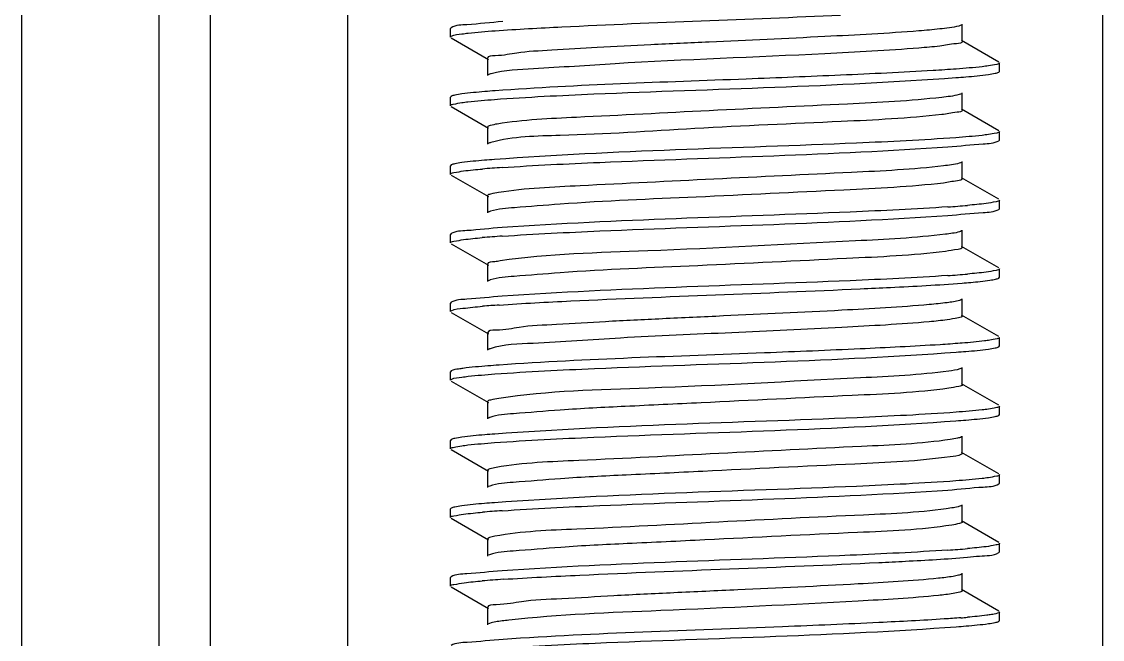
# Model space of a CAD drawing. Extents: x 27938 to 1042331, y -235042 to 1535213.
# Drawn here: x 707864.7 to 708239.7, y 730144.5 to 730358.8 of the extents above; entities that cross this region are included whole.
import ezdxf

# ---------------------------------------------------------------- set-up
doc = ezdxf.new("R2010")
doc.units = 0
doc.header["$LTSCALE"] = 1000
doc.header["$MEASUREMENT"] = 0

msp = doc.modelspace()

# ---------------------------------------------------------------- linework, layer by layer
at = {"linetype": 'Continuous'}
for p, q in [((707864.69, 733136.51), (707864.69, 728395.48)), ((707912.32, 733136.51), (707912.32, 728395.48)), ((707930.18, 733136.51), (707930.18, 728395.48)), ((707977.8, 733136.51), (707977.8, 728395.48)), ((708239.75, 733136.51), (708239.75, 728395.48)), ((708191.14, 730351.97), (708191.14, 730357.92)), ((708013.75, 730356.69), (708013.52, 730356.43)), ((708013.52, 730353.45), (708013.52, 730356.43)), ((708013.52, 730353.45), (708013.52, 730356.43)), ((708013.75, 730353.19), (708026.67, 730345.71)), ((708203.8, 730344.78), (708190.88, 730352.27)), ((708026.41, 730346.01), (708026.41, 730340.06)), ((708204.03, 730341.55), (708204.03, 730344.52)), ((708204.03, 730341.55), (708204.03, 730344.52)), ((708203.8, 730341.29), (708204.03, 730341.55)), ((708013.75, 730332.88), (708013.52, 730332.62)), ((708013.52, 730329.64), (708013.52, 730332.62)), ((708013.52, 730329.64), (708013.52, 730332.62)), ((708191.14, 730328.15), (708191.14, 730334.11)), ((708013.75, 730329.38), (708026.67, 730321.9)), ((708203.8, 730320.97), (708190.88, 730328.45)), ((708026.41, 730322.2), (708026.41, 730316.25)), ((708204.03, 730317.73), (708204.03, 730320.71)), ((708204.03, 730317.73), (708204.03, 730320.71)), ((708203.8, 730317.47), (708204.03, 730317.73)), ((708013.75, 730309.07), (708013.52, 730308.8)), ((708013.52, 730305.83), (708013.52, 730308.8)), ((708013.52, 730305.83), (708013.52, 730308.8)), ((708191.14, 730304.34), (708191.14, 730310.29)), ((708013.75, 730305.57), (708026.67, 730298.09)), ((708203.8, 730297.16), (708190.88, 730304.64)), ((708026.41, 730298.39), (708026.41, 730292.43)), ((708204.03, 730293.92), (708204.03, 730296.9)), ((708204.03, 730293.92), (708204.03, 730296.9)), ((708203.8, 730293.66), (708204.03, 730293.92)), ((708191.14, 730280.53), (708191.14, 730286.48)), ((708013.75, 730285.25), (708013.52, 730284.99)), ((708013.52, 730282.02), (708013.52, 730284.99)), ((708013.52, 730282.02), (708013.52, 730284.99)), ((708013.75, 730281.75), (708026.67, 730274.27)), ((708203.8, 730273.35), (708190.88, 730280.83)), ((708026.41, 730274.57), (708026.41, 730268.62)), ((708204.03, 730270.11), (708204.03, 730273.09)), ((708204.03, 730270.11), (708204.03, 730273.09)), ((708203.8, 730269.85), (708204.03, 730270.11)), ((708013.75, 730261.44), (708013.52, 730261.18)), ((708013.52, 730258.2), (708013.52, 730261.18)), ((708013.52, 730258.2), (708013.52, 730261.18)), ((708191.14, 730256.71), (708191.14, 730262.67)), ((708013.75, 730257.94), (708026.67, 730250.46)), ((708203.8, 730249.53), (708190.88, 730257.02)), ((708026.41, 730250.76), (708026.41, 730244.81)), ((708204.03, 730246.3), (708204.03, 730249.27)), ((708204.03, 730246.3), (708204.03, 730249.27)), ((708191.06, 730247.27), (708190.44, 730247.22)), ((708203.8, 730246.04), (708204.03, 730246.3)), ((708013.75, 730237.63), (708013.52, 730237.37)), ((708013.52, 730234.39), (708013.52, 730237.37)), ((708013.52, 730234.39), (708013.52, 730237.37)), ((708191.14, 730232.9), (708191.14, 730238.85)), ((708013.75, 730234.13), (708026.67, 730226.65)), ((708203.8, 730225.72), (708190.88, 730233.2)), ((708026.41, 730226.95), (708026.41, 730221)), ((708203.8, 730222.22), (708204.03, 730222.48)), ((708204.03, 730222.48), (708204.03, 730225.46)), ((708204.03, 730222.48), (708204.03, 730225.46)), ((708191.14, 730209.09), (708191.14, 730215.04)), ((708013.75, 730213.81), (708013.52, 730213.55)), ((708013.52, 730210.58), (708013.52, 730213.55)), ((708013.52, 730210.58), (708013.52, 730213.55)), ((708013.75, 730210.32), (708026.67, 730202.83)), ((708203.8, 730201.91), (708190.88, 730209.39)), ((708026.41, 730203.14), (708026.41, 730197.18)), ((708204.03, 730198.67), (708204.03, 730201.65)), ((708204.03, 730198.67), (708204.03, 730201.65)), ((708027.15, 730197.69), (708026.67, 730197.48)), ((708203.8, 730198.41), (708204.03, 730198.67)), ((708013.75, 730190), (708013.52, 730189.74)), ((708013.52, 730186.76), (708013.52, 730189.74)), ((708013.52, 730186.76), (708013.52, 730189.74)), ((708191.14, 730185.28), (708191.14, 730191.23)), ((708013.75, 730186.5), (708026.67, 730179.02)), ((708203.8, 730178.1), (708190.88, 730185.58)), ((708026.41, 730179.32), (708026.41, 730173.37)), ((708204.03, 730174.86), (708204.03, 730177.83)), ((708204.03, 730174.86), (708204.03, 730177.83)), ((708027.1, 730173.86), (708026.67, 730173.67)), ((708203.8, 730174.6), (708204.03, 730174.86)), ((708013.75, 730166.19), (708013.52, 730165.93)), ((708013.52, 730162.95), (708013.52, 730165.93)), ((708013.52, 730162.95), (708013.52, 730165.93)), ((708191.14, 730161.46), (708191.14, 730167.42)), ((708013.75, 730162.69), (708026.67, 730155.21)), ((708203.8, 730154.28), (708190.88, 730161.76)), ((708026.41, 730155.51), (708026.41, 730149.56)), ((708203.8, 730150.78), (708204.03, 730151.05)), ((708204.03, 730151.05), (708204.03, 730154.02)), ((708204.03, 730151.05), (708204.03, 730154.02)), ((708027.06, 730150.03), (708026.67, 730149.86))]:
    msp.add_line(p, q, dxfattribs=at)
for centre, radius, start, end in [((708058.75, 729901.13), 407.98, 93.8428, 94.8037), ((708158.79, 730701.74), 408.12, 273.8419, 274.8035), ((708058.84, 729876.18), 409.12, 93.8337, 94.8049), ((708158.69, 730679.24), 409.43, 273.8331, 274.8033), ((708057.4, 729870.44), 390.98, 93.9624, 94.8027), ((708058.75, 729782.08), 407.96, 93.8429, 94.8037), ((708158.79, 730582.62), 408.07, 273.8423, 274.8035), ((708059.32, 729751.04), 415.21, 93.7981, 94.8008), ((708163.47, 730501.33), 350.4, 274.451, 274.6348), ((708167.28, 730454.34), 303.26, 274.6342, 274.8518)]:
    msp.add_arc(centre, radius, start, end, dxfattribs=at)
for points, knots in [([(708028.98, 730355.64), (708036.71, 730356.21), (708076.67, 730358.32), (708116.67, 730359.64), (708148.9, 730361.06)], [0, 0, 0, 0, 0.19365, 1, 1, 1, 1]), ([(708031.65, 730358.81), (708027.51, 730358.53), (708021.7, 730357.72), (708015.37, 730357.62), (708013.75, 730356.69)], [0, 0, 0, 0, 0.690474, 1, 1, 1, 1]), ([(708190.88, 730357.62), (708190.59, 730357.45), (708188.09, 730356.73), (708185.52, 730356.49), (708183.29, 730356.25)], [0, 0, 0, 0, 0.127551, 1, 1, 1, 1]), ([(708013.52, 730353.45), (708013.52, 730353.58), (708014.93, 730354.46), (708016.23, 730354.37), (708017.48, 730354.55)], [0, 0, 0, 0, 0.088902, 1, 1, 1, 1]), ([(708017.48, 730354.55), (708018.21, 730354.65), (708022.03, 730355.12), (708025.88, 730355.42), (708028.98, 730355.64)], [0, 0, 0, 0, 0.191493, 1, 1, 1, 1]), ([(708143.47, 730353.61), (708130.08, 730352.93), (708109.93, 730352.03), (708083.64, 730350.79), (708065.3, 730349.92), (708050.14, 730348.88), (708037.43, 730348.35), (708031.6, 730346.9), (708026.42, 730346.93), (708026.41, 730346.01)], [0, 0, 0, 0, 0.342508, 0.514774, 0.67345, 0.808552, 0.911716, 0.976643, 1, 1, 1, 1]), ([(708183.29, 730356.25), (708180.9, 730355.99), (708167.64, 730354.84), (708154.35, 730354.17), (708143.47, 730353.61)], [0, 0, 0, 0, 0.181047, 1, 1, 1, 1]), ([(708183.29, 730350.3), (708180.9, 730350.04), (708167.64, 730348.89), (708154.35, 730348.21), (708143.47, 730347.66)], [0, 0, 0, 0, 0.181047, 1, 1, 1, 1]), ([(708191.14, 730351.97), (708191.14, 730351.25), (708187.12, 730351.09), (708185.25, 730350.51), (708183.29, 730350.3)], [0, 0, 0, 0, 0.267058, 1, 1, 1, 1]), ([(708143.47, 730347.66), (708119.21, 730346.43), (708085.4, 730345.34), (708046.94, 730342.6), (708032.42, 730341.98), (708027.66, 730340.72)], [0, 0, 0, 0, 0.627959, 0.872762, 1, 1, 1, 1]), ([(708189.05, 730342.37), (708186.37, 730342.17), (708172.99, 730341.3), (708159.6, 730340.69), (708148.9, 730340.22)], [0, 0, 0, 0, 0.200781, 1, 1, 1, 1]), ([(708200.21, 730343.45), (708199.5, 730343.35), (708195.79, 730342.89), (708192.07, 730342.59), (708189.05, 730342.37)], [0, 0, 0, 0, 0.191322, 1, 1, 1, 1]), ([(708204.03, 730344.52), (708204.03, 730344.16), (708202.16, 730343.84), (708201.17, 730343.58), (708200.21, 730343.45)], [0, 0, 0, 0, 0.274674, 1, 1, 1, 1]), ([(708027.66, 730340.72), (708027.47, 730340.67), (708027.13, 730340.57), (708026.8, 730340.43), (708026.68, 730340.36)], [0, 0, 0, 0, 0.581363, 1, 1, 1, 1]), ([(708028.77, 730331.81), (708040.25, 730332.66), (708093.64, 730335.26), (708147.1, 730336.31), (708188.9, 730339.38)], [0, 0, 0, 0, 0.215563, 1, 1, 1, 1]), ([(708148.9, 730340.22), (708138, 730339.74), (708098.02, 730338.06), (708058, 730336.92), (708028.98, 730334.81)], [0, 0, 0, 0, 0.272813, 1, 1, 1, 1]), ([(708188.9, 730339.38), (708190.06, 730339.47), (708193.82, 730339.76), (708197.58, 730340.1), (708200.17, 730340.47)], [0, 0, 0, 0, 0.307508, 1, 1, 1, 1]), ([(708200.17, 730340.47), (708200.96, 730340.58), (708202.17, 730340.79), (708203.41, 730341.07), (708203.8, 730341.29)], [0, 0, 0, 0, 0.643014, 1, 1, 1, 1]), ([(708028.98, 730334.81), (708027.8, 730334.72), (708023.96, 730334.42), (708020.12, 730334.08), (708017.48, 730333.71)], [0, 0, 0, 0, 0.307292, 1, 1, 1, 1]), ([(708013.52, 730329.64), (708013.52, 730330.01), (708015.44, 730330.33), (708016.44, 730330.59), (708017.42, 730330.73)], [0, 0, 0, 0, 0.274321, 1, 1, 1, 1]), ([(708017.48, 730333.71), (708016.66, 730333.6), (708015.42, 730333.38), (708014.14, 730333.1), (708013.75, 730332.88)], [0, 0, 0, 0, 0.644069, 1, 1, 1, 1]), ([(708017.42, 730330.73), (708018.14, 730330.83), (708021.91, 730331.29), (708025.7, 730331.59), (708028.77, 730331.81)], [0, 0, 0, 0, 0.191455, 1, 1, 1, 1]), ([(708183.98, 730332.51), (708173.11, 730331.29), (708146.18, 730329.93), (708103.91, 730327.99), (708063.44, 730325.82), (708038.84, 730324.76), (708029.76, 730323.28)], [0, 0, 0, 0, 0.212318, 0.523282, 0.82144, 1, 1, 1, 1]), ([(708190.88, 730333.8), (708190.61, 730333.65), (708188.34, 730332.97), (708186.01, 730332.74), (708183.98, 730332.51)], [0, 0, 0, 0, 0.129975, 1, 1, 1, 1]), ([(708191.14, 730328.15), (708191.14, 730327.49), (708187.5, 730327.28), (708185.77, 730326.76), (708183.98, 730326.56)], [0, 0, 0, 0, 0.267925, 1, 1, 1, 1]), ([(708029.76, 730323.28), (708028.92, 730323.15), (708028.01, 730322.93), (708026.42, 730322.53), (708026.41, 730322.2)], [0, 0, 0, 0, 0.718713, 1, 1, 1, 1]), ([(708183.98, 730326.56), (708172.4, 730325.25), (708143.81, 730323.83), (708099.6, 730322.05), (708059.31, 730319.13), (708035.3, 730319.05), (708027.53, 730316.87)], [0, 0, 0, 0, 0.223031, 0.54745, 0.845499, 1, 1, 1, 1]), ([(708200.17, 730319.63), (708199.46, 730319.53), (708195.71, 730319.07), (708191.95, 730318.77), (708188.9, 730318.55)], [0, 0, 0, 0, 0.191314, 1, 1, 1, 1]), ([(708204.03, 730320.71), (708204.03, 730320.34), (708202.14, 730320.02), (708201.14, 730319.77), (708200.17, 730319.63)], [0, 0, 0, 0, 0.274523, 1, 1, 1, 1]), ([(708027.53, 730316.87), (708027.36, 730316.82), (708027.07, 730316.73), (708026.79, 730316.61), (708026.68, 730316.55)], [0, 0, 0, 0, 0.575346, 1, 1, 1, 1]), ([(708188.9, 730318.55), (708177.44, 730317.7), (708124.06, 730315.1), (708070.6, 730314.05), (708028.77, 730310.98)], [0, 0, 0, 0, 0.215104, 1, 1, 1, 1]), ([(708186.14, 730315.37), (708190.22, 730315.65), (708195.96, 730316.45), (708202.2, 730316.56), (708203.8, 730317.47)], [0, 0, 0, 0, 0.690198, 1, 1, 1, 1]), ([(708031.41, 730308.19), (708042.69, 730308.96), (708094.27, 730311.44), (708145.91, 730312.63), (708186.14, 730315.37)], [0, 0, 0, 0, 0.219065, 1, 1, 1, 1]), ([(708017.42, 730309.89), (708016.62, 730309.78), (708015.39, 730309.57), (708014.14, 730309.29), (708013.75, 730309.07)], [0, 0, 0, 0, 0.643484, 1, 1, 1, 1]), ([(708028.77, 730310.98), (708027.6, 730310.89), (708023.81, 730310.6), (708020.03, 730310.26), (708017.42, 730309.89)], [0, 0, 0, 0, 0.307355, 1, 1, 1, 1]), ([(708184.64, 730308.78), (708174.03, 730307.52), (708147.41, 730306.19), (708105.37, 730304.23), (708064.58, 730302.1), (708039.6, 730300.98), (708030.24, 730299.55)], [0, 0, 0, 0, 0.20724, 0.51628, 0.816365, 1, 1, 1, 1]), ([(708190.88, 730309.99), (708190.63, 730309.85), (708188.58, 730309.21), (708186.47, 730308.99), (708184.64, 730308.78)], [0, 0, 0, 0, 0.132681, 1, 1, 1, 1]), ([(708013.52, 730305.83), (708013.52, 730306.26), (708015.8, 730306.55), (708016.95, 730306.86), (708018.09, 730307.01)], [0, 0, 0, 0, 0.271611, 1, 1, 1, 1]), ([(708191.14, 730304.34), (708191.14, 730303.74), (708187.85, 730303.48), (708186.27, 730303.02), (708184.64, 730302.82)], [0, 0, 0, 0, 0.269156, 1, 1, 1, 1]), ([(708184.64, 730302.82), (708173.16, 730301.47), (708144.48, 730300.14), (708100.15, 730297.9), (708061.95, 730296.39), (708038.25, 730294.44), (708030.1, 730293.82), (708027.42, 730293.03)], [0, 0, 0, 0, 0.220196, 0.54582, 0.845894, 0.946809, 1, 1, 1, 1]), ([(708030.24, 730299.55), (708029.28, 730299.4), (708028.26, 730299.15), (708026.42, 730298.76), (708026.41, 730298.39)], [0, 0, 0, 0, 0.721722, 1, 1, 1, 1]), ([(708204.03, 730296.9), (708204.03, 730296.47), (708201.75, 730296.18), (708200.6, 730295.87), (708199.45, 730295.72)], [0, 0, 0, 0, 0.271592, 1, 1, 1, 1]), ([(708027.42, 730293.03), (708027.28, 730292.98), (708027.02, 730292.9), (708026.78, 730292.79), (708026.68, 730292.74)], [0, 0, 0, 0, 0.569898, 1, 1, 1, 1]), ([(708186.14, 730294.54), (708174.85, 730293.77), (708123.27, 730291.28), (708071.63, 730290.1), (708031.41, 730287.35)], [0, 0, 0, 0, 0.219079, 1, 1, 1, 1]), ([(708186.06, 730291.56), (708190.16, 730291.84), (708195.92, 730292.63), (708202.2, 730292.74), (708203.8, 730293.66)], [0, 0, 0, 0, 0.690279, 1, 1, 1, 1]), ([(708031.49, 730284.38), (708042.77, 730285.15), (708094.29, 730287.63), (708145.88, 730288.82), (708186.06, 730291.56)], [0, 0, 0, 0, 0.219185, 1, 1, 1, 1]), ([(708031.41, 730287.35), (708027.32, 730287.07), (708021.59, 730286.28), (708015.35, 730286.17), (708013.75, 730285.25)], [0, 0, 0, 0, 0.690206, 1, 1, 1, 1]), ([(708190.88, 730286.18), (708190.65, 730286.05), (708188.82, 730285.45), (708186.91, 730285.24), (708185.27, 730285.04)], [0, 0, 0, 0, 0.135599, 1, 1, 1, 1]), ([(708013.52, 730282.02), (708013.52, 730282.45), (708015.79, 730282.73), (708016.94, 730283.04), (708018.08, 730283.19)], [0, 0, 0, 0, 0.27163, 1, 1, 1, 1]), ([(708185.27, 730285.04), (708174.92, 730283.76), (708140.43, 730282.11), (708088.99, 730279.19), (708047.7, 730278.24), (708030.76, 730275.81)], [0, 0, 0, 0, 0.202178, 0.668259, 1, 1, 1, 1]), ([(708185.27, 730279.09), (708173.9, 730277.68), (708145.18, 730276.38), (708100.65, 730274.09), (708062.07, 730272.6), (708038.18, 730270.61), (708029.99, 730270.01), (708027.34, 730269.19)], [0, 0, 0, 0, 0.217203, 0.543941, 0.846117, 0.947352, 1, 1, 1, 1]), ([(708191.14, 730280.53), (708191.14, 730279.98), (708188.19, 730279.68), (708186.74, 730279.27), (708185.27, 730279.09)], [0, 0, 0, 0, 0.270603, 1, 1, 1, 1]), ([(708030.76, 730275.81), (708030.13, 730275.72), (708028.9, 730275.37), (708026.42, 730275.45), (708026.41, 730274.57)], [0, 0, 0, 0, 0.421834, 1, 1, 1, 1]), ([(708186.06, 730270.72), (708174.78, 730269.95), (708123.25, 730267.47), (708071.67, 730266.28), (708031.49, 730263.55)], [0, 0, 0, 0, 0.219186, 1, 1, 1, 1]), ([(708204.03, 730273.09), (708204.03, 730272.65), (708201.74, 730272.37), (708200.58, 730272.05), (708199.43, 730271.9)], [0, 0, 0, 0, 0.271523, 1, 1, 1, 1]), ([(708027.34, 730269.19), (708027.21, 730269.15), (708026.98, 730269.07), (708026.77, 730268.97), (708026.68, 730268.92)], [0, 0, 0, 0, 0.564969, 1, 1, 1, 1]), ([(708155.71, 730266.11), (708159.21, 730266.27), (708170.99, 730266.83), (708182.78, 730267.45), (708191.06, 730268.11)], [0, 0, 0, 0, 0.29642, 1, 1, 1, 1]), ([(708191.06, 730268.11), (708192.05, 730268.19), (708195.28, 730268.46), (708198.51, 730268.77), (708200.73, 730269.11)], [0, 0, 0, 0, 0.307999, 1, 1, 1, 1]), ([(708200.73, 730269.11), (708201.39, 730269.21), (708202.42, 730269.4), (708203.47, 730269.66), (708203.8, 730269.85)], [0, 0, 0, 0, 0.636475, 1, 1, 1, 1]), ([(708031.49, 730263.55), (708027.38, 730263.27), (708021.63, 730262.47), (708015.35, 730262.36), (708013.75, 730261.44)], [0, 0, 0, 0, 0.6903, 1, 1, 1, 1]), ([(708030.38, 730260.49), (708038.67, 730261.07), (708080.44, 730263.22), (708122.24, 730264.58), (708155.71, 730266.11)], [0, 0, 0, 0, 0.198843, 1, 1, 1, 1]), ([(708013.52, 730258.2), (708013.52, 730258.33), (708015.1, 730259.26), (708016.47, 730259.17), (708017.84, 730259.35)], [0, 0, 0, 0, 0.087225, 1, 1, 1, 1]), ([(708185.87, 730261.3), (708183.81, 730261.04), (708171.67, 730259.84), (708159.48, 730259.2), (708149.36, 730258.67)], [0, 0, 0, 0, 0.16974, 1, 1, 1, 1]), ([(708190.88, 730262.37), (708190.67, 730262.25), (708189.03, 730261.69), (708187.33, 730261.5), (708185.87, 730261.3)], [0, 0, 0, 0, 0.138888, 1, 1, 1, 1]), ([(708149.36, 730258.67), (708135.66, 730257.94), (708114.87, 730257.01), (708087.56, 730255.72), (708068.13, 730254.83), (708051.95, 730253.73), (708038.29, 730253.21), (708032.05, 730251.64), (708026.41, 730251.75), (708026.41, 730250.76)], [0, 0, 0, 0, 0.333656, 0.505798, 0.66612, 0.803713, 0.909344, 0.976032, 1, 1, 1, 1]), ([(708191.14, 730256.71), (708191.14, 730256.22), (708188.52, 730255.88), (708187.19, 730255.52), (708185.87, 730255.35)], [0, 0, 0, 0, 0.272538, 1, 1, 1, 1]), ([(708149.36, 730252.71), (708136.65, 730252.04), (708111.05, 730250.8), (708075.22, 730249.44), (708047.43, 730247.2), (708032.03, 730246.89), (708027.26, 730245.35)], [0, 0, 0, 0, 0.312169, 0.628846, 0.877123, 1, 1, 1, 1]), ([(708185.87, 730255.35), (708183.81, 730255.08), (708171.67, 730253.89), (708159.48, 730253.25), (708149.36, 730252.71)], [0, 0, 0, 0, 0.16974, 1, 1, 1, 1]), ([(708200.73, 730248.27), (708200.12, 730248.18), (708196.9, 730247.75), (708193.67, 730247.48), (708191.06, 730247.27)], [0, 0, 0, 0, 0.190994, 1, 1, 1, 1]), ([(708204.03, 730249.27), (708204.03, 730248.95), (708202.43, 730248.61), (708201.56, 730248.4), (708200.73, 730248.27)], [0, 0, 0, 0, 0.277611, 1, 1, 1, 1]), ([(708027.26, 730245.35), (708027.15, 730245.32), (708026.95, 730245.24), (708026.76, 730245.16), (708026.68, 730245.11)], [0, 0, 0, 0, 0.560517, 1, 1, 1, 1]), ([(708155.71, 730245.27), (708144.65, 730244.77), (708102.87, 730242.99), (708061.05, 730241.8), (708030.38, 730239.66)], [0, 0, 0, 0, 0.264864, 1, 1, 1, 1]), ([(708190.44, 730247.22), (708188.12, 730247.04), (708176.55, 730246.25), (708164.97, 730245.7), (708155.71, 730245.27)], [0, 0, 0, 0, 0.200777, 1, 1, 1, 1]), ([(708188.96, 730244.14), (708190.11, 730244.22), (708193.86, 730244.51), (708197.61, 730244.85), (708200.18, 730245.22)], [0, 0, 0, 0, 0.307522, 1, 1, 1, 1]), ([(708200.18, 730245.22), (708200.97, 730245.33), (708202.18, 730245.54), (708203.42, 730245.81), (708203.8, 730246.04)], [0, 0, 0, 0, 0.642871, 1, 1, 1, 1]), ([(708028.91, 730236.57), (708040.42, 730237.41), (708093.77, 730240.01), (708147.2, 730241.06), (708188.96, 730244.14)], [0, 0, 0, 0, 0.216008, 1, 1, 1, 1]), ([(708017.84, 730238.51), (708017.34, 730238.44), (708015.98, 730238.22), (708014.52, 730238.07), (708013.75, 730237.63)], [0, 0, 0, 0, 0.361201, 1, 1, 1, 1]), ([(708030.38, 730239.66), (708029.09, 730239.57), (708024.91, 730239.25), (708020.72, 730238.9), (708017.84, 730238.51)], [0, 0, 0, 0, 0.30692, 1, 1, 1, 1]), ([(708186.44, 730237.57), (708176.29, 730236.17), (708141.47, 730234.61), (708089.51, 730231.49), (708047.45, 730230.73), (708030.28, 730228.11)], [0, 0, 0, 0, 0.196411, 0.666993, 1, 1, 1, 1]), ([(708190.88, 730238.55), (708190.69, 730238.45), (708189.24, 730237.94), (708187.73, 730237.75), (708186.44, 730237.57)], [0, 0, 0, 0, 0.142204, 1, 1, 1, 1]), ([(708013.52, 730234.39), (708013.52, 730234.51), (708014.93, 730235.4), (708016.22, 730235.31), (708017.47, 730235.48)], [0, 0, 0, 0, 0.088954, 1, 1, 1, 1]), ([(708017.47, 730235.48), (708018.2, 730235.59), (708022, 730236.05), (708025.82, 730236.35), (708028.91, 730236.57)], [0, 0, 0, 0, 0.191562, 1, 1, 1, 1]), ([(708186.44, 730231.61), (708175.33, 730230.08), (708146.6, 730228.86), (708109.18, 730226.97), (708075.44, 730225.37), (708053.69, 730224.31), (708038.11, 730222.94), (708029.82, 730222.39), (708027.2, 730221.52)], [0, 0, 0, 0, 0.210757, 0.539438, 0.704601, 0.845971, 0.948094, 1, 1, 1, 1]), ([(708191.14, 730232.9), (708191.14, 730232.45), (708188.82, 730232.09), (708187.62, 730231.78), (708186.44, 730231.61)], [0, 0, 0, 0, 0.27426, 1, 1, 1, 1]), ([(708030.28, 730228.11), (708029.31, 730227.97), (708028.29, 730227.71), (708026.41, 730227.33), (708026.41, 730226.95)], [0, 0, 0, 0, 0.721991, 1, 1, 1, 1]), ([(708188.96, 730223.3), (708177.52, 730222.46), (708124.16, 730219.85), (708070.74, 730218.79), (708028.91, 730215.74)], [0, 0, 0, 0, 0.214793, 1, 1, 1, 1]), ([(708200.18, 730224.38), (708199.47, 730224.28), (708195.74, 730223.82), (708191.99, 730223.52), (708188.96, 730223.3)], [0, 0, 0, 0, 0.191306, 1, 1, 1, 1]), ([(708200.17, 730221.4), (708200.96, 730221.51), (708202.17, 730221.72), (708203.41, 730222), (708203.8, 730222.22)], [0, 0, 0, 0, 0.64301, 1, 1, 1, 1]), ([(708204.03, 730225.46), (708204.03, 730225.09), (708202.14, 730224.77), (708201.15, 730224.52), (708200.18, 730224.38)], [0, 0, 0, 0, 0.274588, 1, 1, 1, 1]), ([(708027.2, 730221.52), (708027.1, 730221.49), (708026.92, 730221.42), (708026.75, 730221.34), (708026.67, 730221.3)], [0, 0, 0, 0, 0.556492, 1, 1, 1, 1]), ([(708028.77, 730212.75), (708040.26, 730213.59), (708093.64, 730216.2), (708147.1, 730217.24), (708188.91, 730220.32)], [0, 0, 0, 0, 0.215575, 1, 1, 1, 1]), ([(708188.91, 730220.32), (708190.06, 730220.4), (708193.82, 730220.7), (708197.58, 730221.04), (708200.17, 730221.4)], [0, 0, 0, 0, 0.307509, 1, 1, 1, 1]), ([(708017.47, 730214.65), (708016.66, 730214.53), (708015.41, 730214.32), (708014.14, 730214.04), (708013.75, 730213.81)], [0, 0, 0, 0, 0.64396, 1, 1, 1, 1]), ([(708028.91, 730215.74), (708027.74, 730215.65), (708023.92, 730215.35), (708020.1, 730215.02), (708017.47, 730214.65)], [0, 0, 0, 0, 0.307231, 1, 1, 1, 1]), ([(708190.87, 730214.74), (708190.46, 730214.5), (708189.13, 730214.19), (708187.82, 730213.96), (708186.97, 730213.83)], [0, 0, 0, 0, 0.360057, 1, 1, 1, 1]), ([(708013.52, 730210.58), (708013.52, 730210.95), (708015.44, 730211.27), (708016.44, 730211.53), (708017.42, 730211.67)], [0, 0, 0, 0, 0.274314, 1, 1, 1, 1]), ([(708017.42, 730211.67), (708018.14, 730211.77), (708021.92, 730212.23), (708025.71, 730212.53), (708028.77, 730212.75)], [0, 0, 0, 0, 0.19146, 1, 1, 1, 1]), ([(708186.97, 730213.83), (708176.77, 730212.34), (708149.92, 730211.16), (708106.93, 730209.04), (708064.7, 730206.76), (708038.8, 730205.79), (708029.36, 730204.15)], [0, 0, 0, 0, 0.195765, 0.5095, 0.817954, 1, 1, 1, 1]), ([(708186.97, 730207.88), (708176.02, 730206.27), (708147.3, 730205.11), (708109.83, 730203.18), (708075.79, 730201.57), (708053.81, 730200.52), (708038.11, 730199.11), (708029.76, 730198.59), (708027.15, 730197.69)], [0, 0, 0, 0, 0.20733, 0.536865, 0.70321, 0.84565, 0.948324, 1, 1, 1, 1]), ([(708191.14, 730209.09), (708191.14, 730208.95), (708189.69, 730207.98), (708188.29, 730208.07), (708186.97, 730207.88)], [0, 0, 0, 0, 0.0912, 1, 1, 1, 1]), ([(708029.36, 730204.15), (708028.61, 730204.02), (708027.8, 730203.83), (708026.41, 730203.43), (708026.41, 730203.14)], [0, 0, 0, 0, 0.715817, 1, 1, 1, 1]), ([(708188.91, 730199.48), (708177.44, 730198.64), (708124.06, 730196.04), (708070.6, 730194.98), (708028.77, 730191.91)], [0, 0, 0, 0, 0.215095, 1, 1, 1, 1]), ([(708200.17, 730200.57), (708199.46, 730200.46), (708195.71, 730200.01), (708191.95, 730199.71), (708188.91, 730199.48)], [0, 0, 0, 0, 0.191314, 1, 1, 1, 1]), ([(708204.03, 730201.65), (708204.03, 730201.28), (708202.14, 730200.96), (708201.14, 730200.7), (708200.17, 730200.57)], [0, 0, 0, 0, 0.274525, 1, 1, 1, 1]), ([(708031.41, 730189.12), (708042.69, 730189.89), (708094.27, 730192.38), (708145.91, 730193.57), (708186.14, 730196.31)], [0, 0, 0, 0, 0.219065, 1, 1, 1, 1]), ([(708186.14, 730196.31), (708190.23, 730196.59), (708195.96, 730197.38), (708202.2, 730197.49), (708203.8, 730198.41)], [0, 0, 0, 0, 0.690194, 1, 1, 1, 1]), ([(708028.77, 730191.91), (708027.61, 730191.83), (708023.82, 730191.53), (708020.03, 730191.2), (708017.42, 730190.83)], [0, 0, 0, 0, 0.307349, 1, 1, 1, 1]), ([(708017.42, 730190.83), (708016.62, 730190.72), (708015.4, 730190.5), (708014.14, 730190.23), (708013.75, 730190)], [0, 0, 0, 0, 0.6435, 1, 1, 1, 1]), ([(708187.48, 730190.09), (708177.35, 730188.51), (708150.31, 730187.4), (708106.94, 730185.24), (708064.36, 730182.87), (708038.28, 730182.02), (708028.93, 730180.26)], [0, 0, 0, 0, 0.193557, 0.5097, 0.820432, 1, 1, 1, 1]), ([(708190.87, 730190.93), (708190.5, 730190.71), (708189.35, 730190.42), (708188.21, 730190.21), (708187.48, 730190.09)], [0, 0, 0, 0, 0.365495, 1, 1, 1, 1]), ([(708013.52, 730186.76), (708013.52, 730187.2), (708015.8, 730187.48), (708016.95, 730187.79), (708018.09, 730187.94)], [0, 0, 0, 0, 0.271609, 1, 1, 1, 1]), ([(708191.14, 730185.28), (708191.13, 730184.91), (708189.38, 730184.52), (708188.4, 730184.29), (708187.48, 730184.14)], [0, 0, 0, 0, 0.279238, 1, 1, 1, 1]), ([(708187.48, 730184.14), (708176.69, 730182.46), (708148, 730181.38), (708110.49, 730179.39), (708076.17, 730177.78), (708053.95, 730176.72), (708038.12, 730175.28), (708029.7, 730174.79), (708027.1, 730173.86)], [0, 0, 0, 0, 0.203778, 0.534105, 0.701642, 0.84519, 0.948477, 1, 1, 1, 1]), ([(708028.93, 730180.26), (708028.3, 730180.14), (708027.58, 730179.98), (708026.41, 730179.59), (708026.41, 730179.32)], [0, 0, 0, 0, 0.711874, 1, 1, 1, 1]), ([(708204.03, 730177.83), (708204.03, 730177.4), (708201.75, 730177.12), (708200.6, 730176.8), (708199.45, 730176.66)], [0, 0, 0, 0, 0.271595, 1, 1, 1, 1]), ([(708186.14, 730175.47), (708174.85, 730174.7), (708123.28, 730172.22), (708071.63, 730171.03), (708031.41, 730168.29)], [0, 0, 0, 0, 0.219073, 1, 1, 1, 1]), ([(708162.22, 730171.16), (708165.28, 730171.31), (708175.52, 730171.83), (708185.76, 730172.4), (708192.93, 730173.01)], [0, 0, 0, 0, 0.29883, 1, 1, 1, 1]), ([(708192.93, 730173.01), (708194.33, 730173.13), (708197.91, 730173.61), (708201.84, 730173.47), (708203.8, 730174.6)], [0, 0, 0, 0, 0.383631, 1, 1, 1, 1]), ([(708031.82, 730165.34), (708040.69, 730165.94), (708084.15, 730168.12), (708127.64, 730169.5), (708162.22, 730171.16)], [0, 0, 0, 0, 0.204374, 1, 1, 1, 1]), ([(708031.41, 730168.29), (708027.32, 730168.01), (708021.59, 730167.22), (708015.35, 730167.1), (708013.75, 730166.19)], [0, 0, 0, 0, 0.690204, 1, 1, 1, 1]), ([(708187.95, 730166.36), (708186.25, 730166.07), (708175.29, 730164.82), (708164.28, 730164.24), (708154.99, 730163.72)], [0, 0, 0, 0, 0.156149, 1, 1, 1, 1]), ([(708190.87, 730167.11), (708190.55, 730166.93), (708189.56, 730166.66), (708188.57, 730166.46), (708187.95, 730166.36)], [0, 0, 0, 0, 0.371732, 1, 1, 1, 1]), ([(708013.52, 730162.95), (708013.52, 730163.4), (708015.88, 730163.67), (708017.06, 730164), (708018.24, 730164.15)], [0, 0, 0, 0, 0.271116, 1, 1, 1, 1]), ([(708154.99, 730163.72), (708141.07, 730162.95), (708119.74, 730161.98), (708091.52, 730160.66), (708071.02, 730159.73), (708053.81, 730158.58), (708039.17, 730158.08), (708032.51, 730156.38), (708026.41, 730156.57), (708026.41, 730155.51)], [0, 0, 0, 0, 0.324234, 0.49621, 0.658258, 0.798515, 0.906808, 0.975392, 1, 1, 1, 1]), ([(708187.95, 730160.4), (708186.25, 730160.12), (708175.29, 730158.87), (708164.28, 730158.28), (708154.99, 730157.77)], [0, 0, 0, 0, 0.156149, 1, 1, 1, 1]), ([(708191.14, 730161.46), (708191.13, 730161.14), (708189.63, 730160.75), (708188.75, 730160.54), (708187.95, 730160.4)], [0, 0, 0, 0, 0.282702, 1, 1, 1, 1]), ([(708154.99, 730157.77), (708132.16, 730156.5), (708091.77, 730154.57), (708051.29, 730153.12), (708033.8, 730151.17)], [0, 0, 0, 0, 0.565123, 1, 1, 1, 1]), ([(708033.8, 730151.17), (708033.01, 730151.09), (708030.76, 730150.79), (708028.46, 730150.55), (708027.06, 730150.03)], [0, 0, 0, 0, 0.346329, 1, 1, 1, 1]), ([(708190.66, 730151.99), (708188.72, 730151.84), (708179.25, 730151.17), (708169.76, 730150.69), (708162.22, 730150.33)], [0, 0, 0, 0, 0.20481, 1, 1, 1, 1]), ([(708201.21, 730153.1), (708200.69, 730153.01), (708197.94, 730152.62), (708195.17, 730152.36), (708192.93, 730152.17)], [0, 0, 0, 0, 0.190734, 1, 1, 1, 1]), ([(708200.2, 730149.97), (708200.99, 730150.08), (708202.19, 730150.29), (708203.42, 730150.56), (708203.8, 730150.78)], [0, 0, 0, 0, 0.64268, 1, 1, 1, 1]), ([(708204.03, 730154.02), (708204.03, 730153.74), (708202.69, 730153.4), (708201.92, 730153.21), (708201.21, 730153.1)], [0, 0, 0, 0, 0.281222, 1, 1, 1, 1]), ([(708029.12, 730141.34), (708040.65, 730142.17), (708093.95, 730144.77), (708147.34, 730145.81), (708189.02, 730148.89)], [0, 0, 0, 0, 0.21664, 1, 1, 1, 1]), ([(708162.22, 730150.33), (708151.07, 730149.79), (708107.6, 730147.91), (708064.1, 730146.68), (708031.82, 730144.5)], [0, 0, 0, 0, 0.256445, 1, 1, 1, 1]), ([(708189.02, 730148.89), (708190.17, 730148.97), (708193.9, 730149.27), (708197.63, 730149.6), (708200.2, 730149.97)], [0, 0, 0, 0, 0.30754, 1, 1, 1, 1]), ([(708031.82, 730144.5), (708027.63, 730144.22), (708021.77, 730143.41), (708015.38, 730143.31), (708013.75, 730142.38)], [0, 0, 0, 0, 0.690599, 1, 1, 1, 1])]:
    msp.add_open_spline(points, degree=3, knots=knots, dxfattribs=at)
for points in [[(708018.09, 730307.01), (708020.25, 730307.29), (708022.42, 730307.49), (708024.58, 730307.67)], [(708199.45, 730295.72), (708197.3, 730295.44), (708195.13, 730295.24), (708192.97, 730295.05)], [(708018.08, 730283.19), (708020.24, 730283.47), (708022.41, 730283.67), (708024.57, 730283.86)], [(708199.43, 730271.9), (708197.28, 730271.62), (708195.13, 730271.43), (708192.97, 730271.24)], [(708017.84, 730259.35), (708020.11, 730259.65), (708022.38, 730259.86), (708024.66, 730260.05)], [(708018.09, 730187.94), (708020.25, 730188.22), (708022.42, 730188.42), (708024.58, 730188.61)], [(708199.45, 730176.66), (708197.3, 730176.37), (708195.13, 730176.17), (708192.97, 730175.99)], [(708018.24, 730164.15), (708020.34, 730164.42), (708022.46, 730164.61), (708024.57, 730164.79)]]:
    msp.add_open_spline(points, degree=3, dxfattribs=at)

doc.saveas('drawing.dxf')
